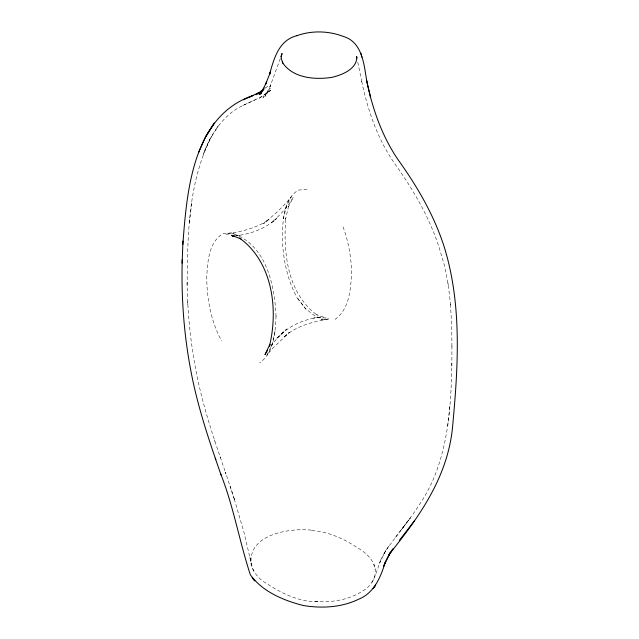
<?xml version="1.0" encoding="UTF-8"?>
<svg xmlns="http://www.w3.org/2000/svg" width="639" height="639" viewBox="0 0 639 639"><rect width="100%" height="100%" fill="white"/><g stroke="black" fill="none" stroke-linecap="round" stroke-linejoin="round"><path stroke-width="0.48" stroke-dasharray="3.19 2.4" d="M187.155 285.266C187.554 235.104 188.098 181.732 211.725 136.227M384.111 553.518L388.576 546.465L386.627 549.452C404.199 524.954 425.063 502.102 435.678 473.387C449.057 438.362 451.206 400.381 451.837 363.272M451.933 346.434L451.701 325.323L450.327 302.463M451.829 365.979L451.949 343.878M276.072 315.986C275.185 332.424 274.275 352.401 259.642 362.92M307.055 189.344L298.285 190.11C284.036 199.025 283.293 217.923 282.262 232.995C282.35 255.233 286.328 277.797 296.991 297.518M283.428 217.931L283.357 218.802L286.392 206.261L291.28 196.884C283.205 206.932 273.348 215.599 263.38 223.754L269.179 219.257C256.519 228.498 240.703 231.59 225.583 234.265L234.082 233.626L232.564 233.578C266.199 244.274 274.85 285.577 276.032 316.553M447.707 425.965L450.016 404.95M191.74 202.914L189.32 223.482L189.711 220.231M275.034 331.329L271.966 344.748L266.918 355.148L272.685 348.295L289.515 332.256L283.404 337.512C295.977 325.658 313.278 321.792 329.732 318.781L321.034 319.819L325.035 319.78L315.203 316.201L305.458 308.517L296.792 297.271L305.849 309.164M280.345 58.532L269.962 86.712L271.168 84.124L264.937 96.473L270.233 88.022L262.972 97.655L267.773 92.343L270.489 90.379C257.932 101.258 240.112 103.71 228.171 115.427C216.333 125.883 208.705 140.037 203.09 154.59L209.76 139.342L218.123 126.179L216.118 129.35M380.493 560.347L385.716 550.475L379.207 563.933L380.389 561.09C376.219 571.761 374.103 584.749 362.976 590.787C350.164 599.278 334.445 602.122 319.284 601.746C300.122 602.369 282.534 593.855 266.854 583.695C257.789 578.686 250.847 569.605 250.304 559.053L250.831 562.016L249.817 556.545L250.831 562.016M371.946 582.313C375.716 577.081 376.371 569.98 373.935 564.045M395.413 537.327L403.864 526.416M270.521 346.17L277.382 338.151L286.711 329.037L276.088 338.918L281.767 333.622M334.996 319.42C349.517 309.02 350.699 289.283 351.554 272.957C351.266 256.551 348.279 240.28 342.32 224.976M281.192 334.173C292.175 324.021 306.664 318.677 321.345 316.96L313.637 318.03L321.121 317.567L325.962 318.014L316.417 314.572L317.655 315.458C287.35 293.9 282.805 251.91 285.929 217.564L285.561 219.113L288.908 204.927L288.493 206.701L293.213 197.379C287.742 207.22 279.618 215.303 271.415 222.875L276.703 218.402C265.696 228.506 251.239 233.89 236.574 235.703M259.114 98.542L270.489 90.379M242.756 105.435L255.432 99.74M237.045 235.711L239.913 235.456L234.649 235.575M231.717 232.836L222.915 233.626C208.618 242.54 207.747 261.479 206.724 276.607C206.828 298.828 210.91 321.361 221.637 341.018M314.859 601.539L319.859 601.746M311.329 530.146C289.211 527.886 247.149 534.252 251.279 564.82M311.84 530.626C327.28 531.608 341.777 537.734 354.685 545.978C363.655 551.225 373.943 558.326 374.901 569.645M253.851 571.17L252.517 568.295L251.223 562.456M187.059 282.286C187.499 309.923 189.951 337.528 194.887 364.733L195.286 366.898C201.812 403.417 213.753 438.618 225.894 473.571L225.439 472.197L234.769 500.497L230.144 486.247M220.112 456.677L220.575 458.075M214.48 439.975L214.968 441.437M234.281 499.035L243.866 531.912L250.352 559.452M357.776 62.239L362.033 82.822L361.722 81.441C367.928 110.946 377.865 139.997 395.517 164.726C413.305 189.887 428.945 216.765 438.713 246.111L444.401 265.393L448.274 284.93L450.599 304.867M447.859 282.829L448.274 284.93M187.722 301.632L187.81 304.452M410.318 517.965L401.683 529.236L410.318 517.965M267.589 86.473L265.289 88.11L267.589 86.473"/><path stroke-width="0.96" d="M182.235 259.817C181.244 295.234 183.601 330.77 189.911 365.644L190.342 367.928C196.9 404.647 208.897 440.047 221.134 475.184M182.85 244.441C186.884 190.638 192.698 116.098 253.068 95.475L243.427 99.804M182.107 263.124L182.986 240.999M280.968 56.735L282.047 53.476L281.416 55.984C280.098 57.382 284.483 66.775 282.318 61.919M198.569 152.633L205.534 136.866L214.249 123.183L205.534 136.866M384.87 562.799L390.229 552.663L383.719 566.114L385.013 562.983C380.548 577.592 373.831 593.28 358.503 599.286C341.49 607.529 321.752 608.56 303.325 605.508C283.748 600.548 262.413 591.722 250.36 574.78C239.409 541.513 233.586 506.479 220.623 473.715M390.229 552.663L388.464 555.994L392.921 548.965L390.788 552.232C420.486 515.346 447.923 475.743 452.548 427.092C458.139 366.93 462.301 304.228 443.857 245.751L443.402 244.41C433.53 214.832 417.882 187.666 399.918 162.314C382.418 137.872 372.537 109.141 366.466 79.931L370.572 97.256L370.3 96.09M375.245 585.787L375.636 585.148M264.171 87.982L260.544 94.181L266.727 81.888L265.417 84.707L270.417 72.087L269.498 74.547C273.963 58.596 278.716 40.105 297.191 35.6M267.573 350.252L264.977 354.701L269.866 344.365L269.45 346.106C278.524 309.1 272.446 261.806 239.617 238.131L240.871 238.85L231.645 235.36L233.73 235.559M263.348 88.941L259.146 94.508L263.819 89.34M414.487 520.729L399.335 540.418M373.064 588.559L374.925 586.179L373.376 588.16M263.731 89.212L255.943 94.772L259.099 92.503L249.649 97.016M297.047 35.648C311.952 30.297 328.829 30.84 343.55 36.519C362.712 42.23 364.078 65.386 366.834 81.504M233.986 235.967L232.261 236.142L234.178 235.975M282.997 63.317C293.325 78.102 314.875 79.955 331.777 77.383C342.456 74.947 356.211 68.98 356.77 57.989L356.626 56.456L356.929 58.101M215.287 458.171L215.798 459.665M361.826 57.183L360.939 53.333M254.729 580.779L252.229 577.744L254.729 580.779"/></g></svg>
